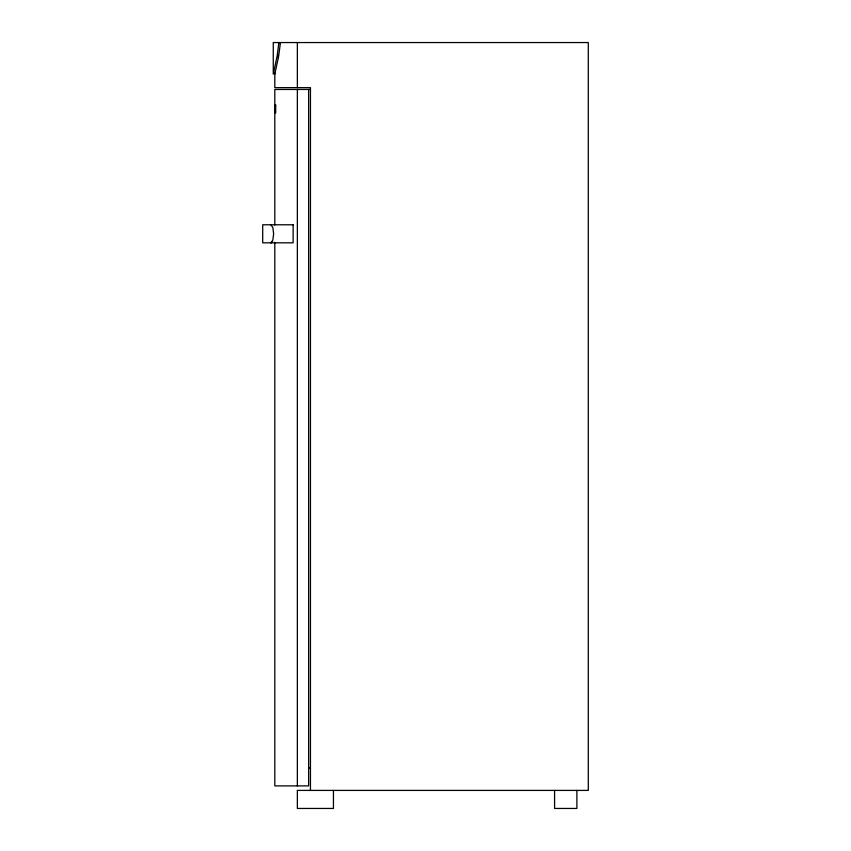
<?xml version="1.0" encoding="UTF-8"?>
<svg xmlns="http://www.w3.org/2000/svg" width="851" height="851" viewBox="0 0 851 851"><rect width="100%" height="100%" fill="white"/><g stroke="black" fill="none" stroke-linecap="round" stroke-linejoin="round"><path stroke-width="1.28" d="M278.915 42.55L277.128 56.092L273.267 74.122L273.267 42.55L588.296 42.55L588.296 790.409L297.361 790.409L297.361 808.45L333.443 808.45L333.443 790.409M280.458 42.55L278.671 56.092L274.809 74.122M270.841 242.822L272.82 240.173L273.639 233.802L272.82 227.419L270.841 224.781M271.278 242.822L272.341 242.131M310.445 89.461L274.809 89.461L274.809 225.026M308.636 767.857L310.445 767.857M576.893 790.409L576.893 808.45L554.586 808.45L554.586 790.409M310.445 790.409L310.445 87.653L274.809 87.653L274.809 73.058M308.636 89.461L308.636 785.898L274.809 785.898L274.809 242.301M297.361 42.55L297.361 87.653M297.361 89.461L297.361 785.898M278.351 55.145L278.351 57.655M275.703 105.247L274.628 105.247L274.628 112.864L275.703 112.864L275.703 105.247M293.127 224.781L262.704 224.781L262.704 242.822L293.127 242.822L293.127 224.781"/></g></svg>
